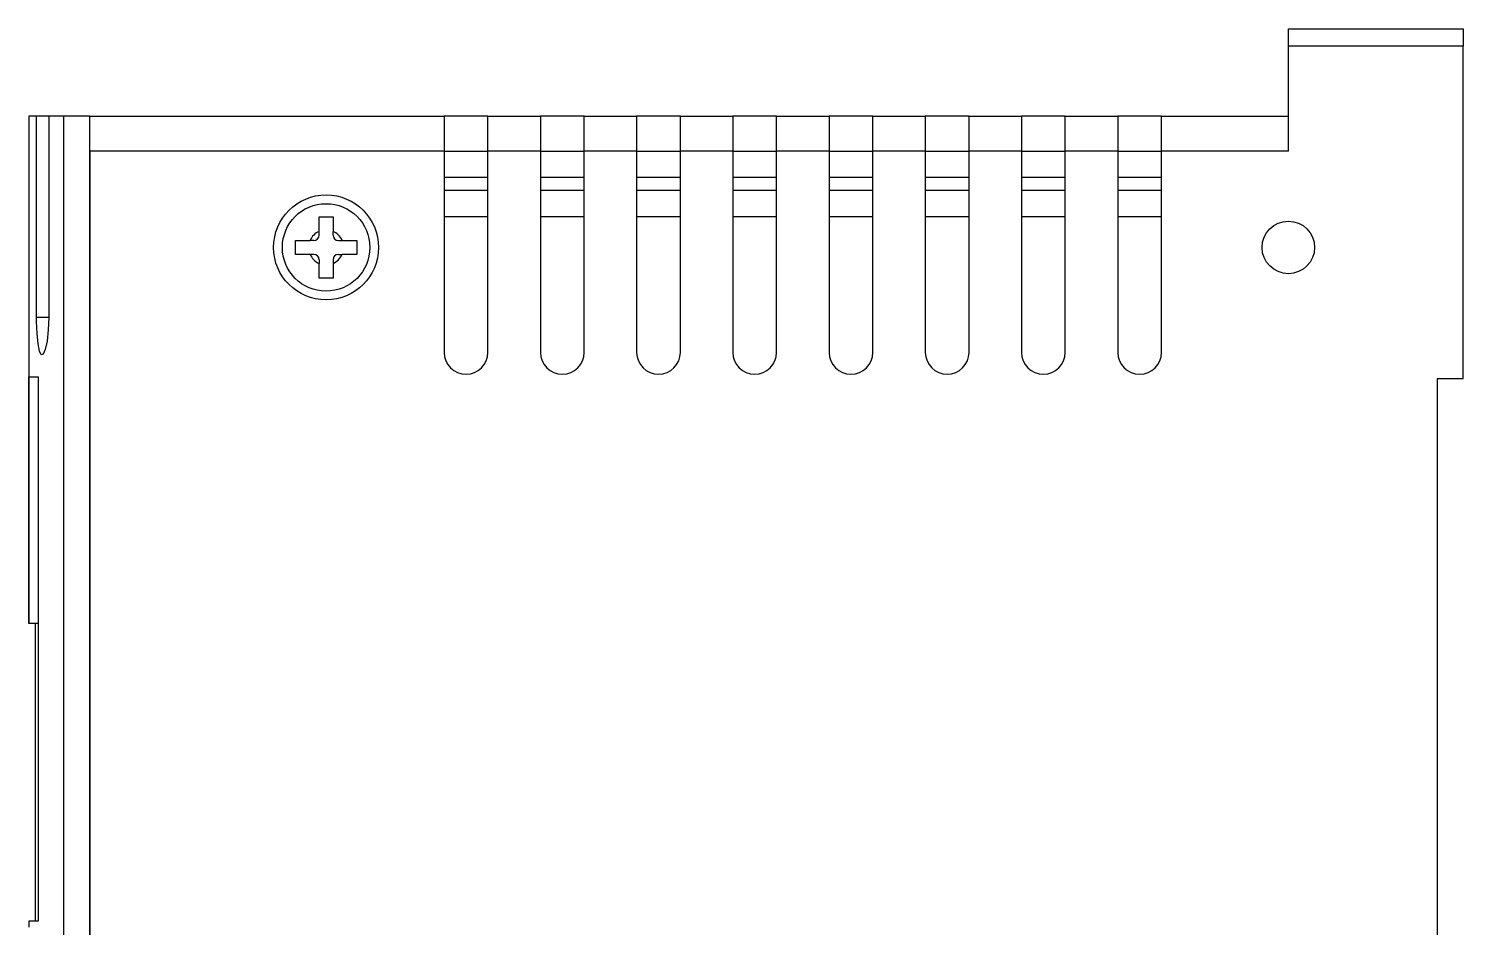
# Model space of a CAD drawing. Extents: x 123 to 708, y 84 to 535.
# Drawn here: x 625.7 to 707.7, y 341.5 to 392.8 of the extents above; entities that cross this region are included whole.
import ezdxf

# ---------------------------------------------------------------- set-up
doc = ezdxf.new("R2010")
doc.units = 0
doc.layers.get('0').update_dxf_attribs({"linetype": 'CONTINUOUS'})

msp = doc.modelspace()

# ---------------------------------------------------------------- linework, layer by layer
at = {"color": 7, "linetype": 'CONTINUOUS'}
for p, q in [((697.652, 391.819), (697.652, 392.819)), ((697.652, 392.819), (707.652, 392.819)), ((707.652, 392.819), (707.652, 391.819)), ((697.652, 385.819), (697.652, 391.819)), ((707.652, 391.819), (697.652, 391.819)), ((707.652, 372.819), (707.652, 391.819)), ((625.652, 387.819), (625.652, 358.819)), ((626.105, 387.819), (625.652, 387.819)), ((626.105, 376.319), (626.105, 387.819)), ((626.795, 387.819), (626.105, 387.819)), ((626.795, 387.819), (626.795, 376.319)), ((627.652, 387.819), (626.795, 387.819)), ((627.652, 235.819), (627.652, 387.819)), ((629.152, 387.819), (627.652, 387.819)), ((629.152, 326.819), (629.152, 387.819)), ((629.152, 387.819), (649.402, 387.819)), ((649.402, 387.819), (649.402, 385.819)), ((651.902, 387.819), (649.402, 387.819)), ((651.902, 385.819), (651.902, 387.819)), ((651.902, 387.819), (654.902, 387.819)), ((654.902, 387.819), (654.902, 385.819)), ((657.402, 387.819), (654.902, 387.819)), ((657.402, 385.819), (657.402, 387.819)), ((657.402, 387.819), (660.402, 387.819)), ((660.402, 387.819), (660.402, 385.819)), ((662.902, 387.819), (660.402, 387.819)), ((662.902, 385.819), (662.902, 387.819)), ((662.902, 387.819), (665.902, 387.819)), ((665.902, 387.819), (665.902, 385.819)), ((668.402, 387.819), (665.902, 387.819)), ((668.402, 385.819), (668.402, 387.819)), ((668.402, 387.819), (671.402, 387.819)), ((671.402, 387.819), (671.402, 385.819)), ((673.902, 387.819), (671.402, 387.819)), ((673.902, 385.819), (673.902, 387.819)), ((673.902, 387.819), (676.902, 387.819)), ((676.902, 387.819), (676.902, 385.819)), ((679.402, 387.819), (676.902, 387.819)), ((679.402, 385.819), (679.402, 387.819)), ((679.402, 387.819), (682.402, 387.819)), ((682.402, 387.819), (682.402, 385.819)), ((684.902, 387.819), (682.402, 387.819)), ((684.902, 385.819), (684.902, 387.819)), ((684.902, 387.819), (687.902, 387.819)), ((687.902, 387.819), (687.902, 385.819)), ((690.402, 387.819), (687.902, 387.819)), ((690.402, 385.819), (690.402, 387.819)), ((690.402, 387.819), (697.652, 387.819)), ((629.152, 385.819), (629.152, 326.819)), ((649.402, 385.819), (629.152, 385.819)), ((649.402, 385.819), (649.402, 374.319)), ((649.402, 385.819), (651.902, 385.819)), ((651.902, 374.319), (651.902, 385.819)), ((654.902, 385.819), (651.902, 385.819)), ((654.902, 385.819), (654.902, 374.319)), ((654.902, 385.819), (657.402, 385.819)), ((657.402, 374.319), (657.402, 385.819)), ((660.402, 385.819), (657.402, 385.819)), ((660.402, 385.819), (660.402, 374.319)), ((660.402, 385.819), (662.902, 385.819)), ((662.902, 374.319), (662.902, 385.819)), ((665.902, 385.819), (662.902, 385.819)), ((665.902, 385.819), (665.902, 374.319)), ((665.902, 385.819), (668.402, 385.819)), ((668.402, 374.319), (668.402, 385.819)), ((671.402, 385.819), (668.402, 385.819)), ((671.402, 385.819), (671.402, 374.319)), ((671.402, 385.819), (673.902, 385.819)), ((673.902, 374.319), (673.902, 385.819)), ((676.902, 385.819), (673.902, 385.819)), ((676.902, 385.819), (676.902, 374.319)), ((676.902, 385.819), (679.402, 385.819)), ((679.402, 374.319), (679.402, 385.819)), ((682.402, 385.819), (679.402, 385.819)), ((682.402, 385.819), (682.402, 374.319)), ((682.402, 385.819), (684.902, 385.819)), ((684.902, 374.319), (684.902, 385.819)), ((687.902, 385.819), (684.902, 385.819)), ((687.902, 385.819), (687.902, 374.319)), ((687.902, 385.819), (690.402, 385.819)), ((690.402, 374.319), (690.402, 385.819)), ((697.652, 385.819), (690.402, 385.819)), ((651.902, 384.319), (649.402, 384.319)), ((657.402, 384.319), (654.902, 384.319)), ((662.902, 384.319), (660.402, 384.319)), ((668.402, 384.319), (665.902, 384.319)), ((673.902, 384.319), (671.402, 384.319)), ((679.402, 384.319), (676.902, 384.319)), ((684.902, 384.319), (682.402, 384.319)), ((690.402, 384.319), (687.902, 384.319)), ((651.902, 383.569), (649.402, 383.569)), ((657.402, 383.569), (654.902, 383.569)), ((662.902, 383.569), (660.402, 383.569)), ((668.402, 383.569), (665.902, 383.569)), ((673.902, 383.569), (671.402, 383.569)), ((679.402, 383.569), (676.902, 383.569)), ((684.902, 383.569), (682.402, 383.569)), ((690.402, 383.569), (687.902, 383.569)), ((642.252, 382.069), (643.052, 382.069)), ((642.252, 381.236), (642.252, 382.069)), ((643.052, 382.069), (643.052, 381.236)), ((651.902, 382.069), (649.402, 382.069)), ((657.402, 382.069), (654.902, 382.069)), ((662.902, 382.069), (660.402, 382.069)), ((668.402, 382.069), (665.902, 382.069)), ((673.902, 382.069), (671.402, 382.069)), ((679.402, 382.069), (676.902, 382.069)), ((684.902, 382.069), (682.402, 382.069)), ((690.402, 382.069), (687.902, 382.069)), ((640.902, 380.719), (641.735, 380.719)), ((640.902, 379.919), (640.902, 380.719)), ((641.952, 380.719), (641.735, 380.719)), ((642.252, 381.019), (642.252, 381.236)), ((643.052, 381.019), (643.052, 381.236)), ((643.352, 380.719), (643.568, 380.719)), ((643.568, 380.719), (644.402, 380.719)), ((644.402, 380.719), (644.402, 379.919)), ((641.735, 379.919), (640.902, 379.919)), ((641.952, 379.919), (641.735, 379.919)), ((643.352, 379.919), (643.568, 379.919)), ((644.402, 379.919), (643.568, 379.919)), ((642.252, 379.619), (642.252, 379.403)), ((642.252, 378.569), (642.252, 379.403)), ((643.052, 379.619), (643.052, 379.403)), ((643.052, 379.403), (643.052, 378.569)), ((643.052, 378.569), (642.252, 378.569)), ((626.795, 376.319), (626.105, 376.319)), ((625.654, 358.819), (625.654, 372.919)), ((625.654, 372.919), (626.2, 372.919)), ((626.2, 372.919), (626.2, 341.819)), ((706.152, 372.819), (707.652, 372.819)), ((706.152, 372.819), (706.152, 250.819)), ((625.652, 358.819), (625.654, 358.819)), ((626.2, 358.819), (625.654, 358.819)), ((626.045, 341.819), (626.045, 358.819)), ((625.652, 341.819), (625.652, 341.464)), ((626.2, 341.819), (625.652, 341.819))]:
    msp.add_line(p, q, dxfattribs=at)
at = {"color": 7, "linetype": 'CONTINUOUS', "flags": 128}
msp.add_lwpolyline([(626.795, 376.319), (626.771, 375.603), (626.703, 374.966), (626.602, 374.486), (626.485, 374.217), (626.369, 374.186), (626.266, 374.39), (626.186, 374.806), (626.132, 375.392), (626.107, 376.087), (626.105, 376.319)], dxfattribs=at)
at = {"color": 7, "linetype": 'CONTINUOUS'}
for centre, radius in [((642.652, 380.319), 3), ((642.652, 380.319), 2.5), ((697.652, 380.319), 1.5)]:
    msp.add_circle(centre, radius, dxfattribs=at)
for centre, radius, start, end in [((642.652, 380.319), 1, 113.57818, 156.42182), ((641.952, 381.019), 0.3, 270, 0), ((642.652, 380.319), 1, 23.57818, 66.42182), ((643.352, 381.019), 0.3, 180, 270), ((642.652, 380.319), 1, 203.57818, 246.42182), ((641.952, 379.619), 0.3, 0, 90), ((642.652, 380.319), 1, 293.57818, 336.42182), ((643.352, 379.619), 0.3, 90, 180), ((650.652, 374.319), 1.25, 180, 0), ((656.152, 374.319), 1.25, 180, 0), ((661.652, 374.319), 1.25, 180, 0), ((667.152, 374.319), 1.25, 180, 0), ((672.652, 374.319), 1.25, 180, 0), ((678.152, 374.319), 1.25, 180, 0), ((683.652, 374.319), 1.25, 180, 0), ((689.152, 374.319), 1.25, 180, 0)]:
    msp.add_arc(centre, radius, start, end, dxfattribs=at)

doc.saveas('drawing.dxf')
